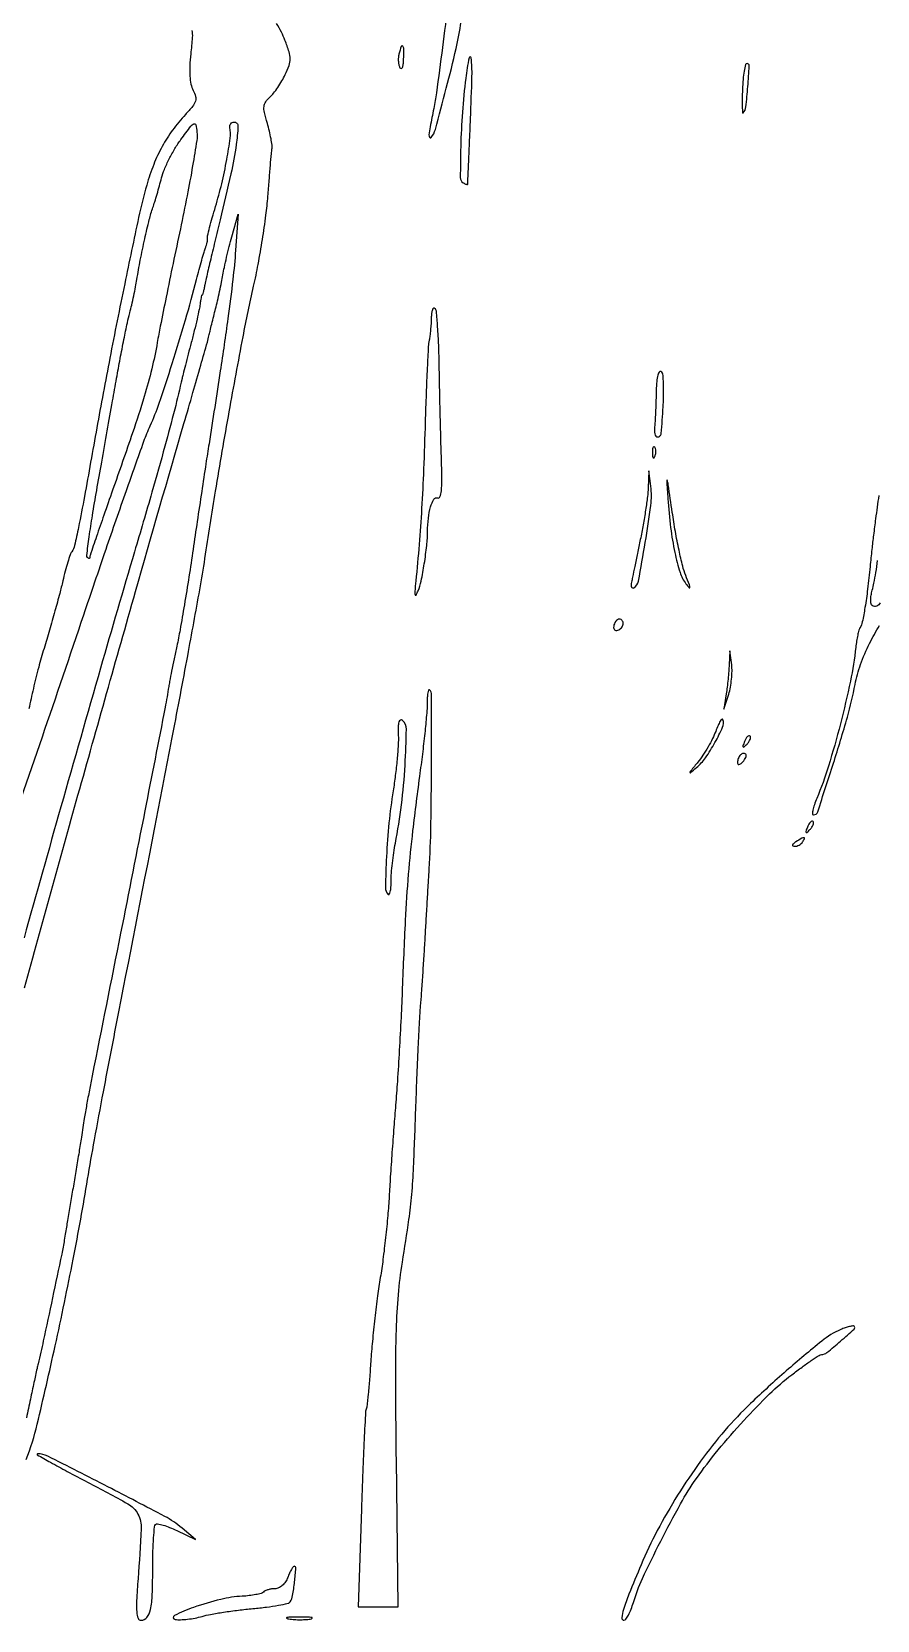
# Model space of a CAD drawing. Extents: x 0 to 848, y 0 to 1200.
# Drawn here: x 385.1 to 573.1, y 0 to 353.1 of the extents above; entities that cross this region are included whole.
import ezdxf

# ---------------------------------------------------------------- set-up
doc = ezdxf.new("R2010")
doc.units = 0

msp = doc.modelspace()

# ---------------------------------------------------------------- linework, layer by layer
for points in [[(477.693215, 359.778338, -0.001886), (476.404223, 349.53804, -0.001185), (475.079107, 339.508318, -0.017429), (474.481995, 336, 0.002771), (473.669597, 331.948554, 0.024339), (473.407692, 330.138349, 0.171042), (473.542364, 329.596919, 0.493249), (473.869507, 329.573409, 0.115585), (474.833732, 331.355644, 0.002781), (477.269048, 340.502374, 0.00654), (479.450929, 349.357983, 0.02184), (480.550548, 355.239789, -0.01888)], [(383.846315, 35.75, 0.035804), (386.313377, 43.573704, 0.004453), (390.294813, 60.970874, 0.005624), (394.301533, 80.257827, 0.007329), (397.510367, 98, -0.003976), (399.037024, 106.77681, -0.002222), (401.026923, 117.432724, -0.000896), (404.457834, 135.190714, -0.000086), (412.913618, 178.5, 0.001056), (416.479706, 196.955266, 0.00126), (419.760311, 214.365625, 0.001085), (422.457392, 229.057588, 0.008255), (423.59824, 236, -0.004766), (425.953763, 250.986876, -0.002917), (429.0034, 268.619197, -0.002832), (432.083806, 285.285987, -0.008741), (434.426031, 296.5, 0.009711), (435.432974, 301.368189, 0.006711), (436.39109, 306.9125, 0.00677), (437.168634, 312.268714, 0.013764), (437.606408, 316.5, -0.001052), (437.883202, 320.056469, -0.001388), (438.151311, 323.296875, -0.000998), (438.389024, 326.012204, -0.013541), (438.504522, 327, 0.066802), (438.512947, 327.836622, 0.013891), (438.291253, 329.292479, 0.014355), (437.935654, 330.980674, 0.013114), (437.474191, 332.697799, -0.014343), (436.824245, 335.14021, -0.082294), (436.734623, 336.4723, -0.128745), (437.103137, 337.472151, -0.056568), (438.042779, 338.538714, 0.041568), (438.850941, 339.402496, 0.017603), (439.791499, 340.682107, 0.017274), (440.705311, 342.126445, 0.021628), (441.44627, 343.528016, 0.026593), (442.28878, 345.578273, 0.085992), (442.529968, 347.02534, 0.073306), (442.288767, 348.592037, 0.015912), (441.397202, 351.187101, 0.026692), (440.596148, 352.999744, 0.020764), (439.541951, 354.879934, 0.021191)], [(420.653157, 353.316143, -0.085931), (420.791162, 351.816063, -0.008239), (420.437528, 348.150592, 0.016645), (420.223587, 345.460807, 0.028211), (420.2469, 343.202457, 0.034142), (420.494737, 341.377615, 0.072163), (420.979686, 340.037956, -0.059371), (421.50538, 338.693747, -0.142078), (421.475601, 337.633351, -0.093372), (420.850225, 336.479151, -0.017129), (419.249496, 334.642993, 0.029979), (416.420456, 331.224454, 0.032302), (414.096642, 327.573308, 0.031269), (412.202204, 323.546142, 0.024933), (410.658594, 319, 0.016309), (408.859153, 311.798566, 0.00238), (405.752803, 297.042578, 0.002845), (402.455878, 280.527125, 0.003447), (399.558927, 265, -0.000603), (396.808248, 249.777116, -0.005035), (395.485571, 242.901124, -0.007433), (394.606518, 238.875216, -0.098758), (393.981269, 237.5, 0.07371), (393.634913, 236.828896, 0.008121), (393.100572, 235.178125, 0.009772), (392.531711, 233.179276, 0.007758), (391.993306, 231, -0.00822), (391.309095, 228.2415, -0.00293), (390.244419, 224.325, -0.002906), (389.02578, 220.040354, -0.003427), (387.821099, 216, 0.009501), (386.628436, 211.814972, 0.006776), (385.446102, 207.0875, 0.006844), (384.441162, 202.547348, 0.014496)], [(378.080705, 169.204579, 0.002594), (396.670549, 223.5, -0.001403), (401.609168, 238.037174, -0.001918), (406.143923, 251.1, -0.001245), (410.022537, 262.048685, -0.02234), (411.431632, 265.5, 0.025915), (413.42122, 270.474386, 0.005582), (416.31842, 279.290821, 0.006089), (419.277225, 289.057673, 0.008123), (421.711038, 298, -0.003418), (422.291745, 300.215704, -0.003915), (422.877754, 302.325, -0.003538), (423.401336, 304.106216, -0.022255), (423.714961, 305, 0.021773), (423.935154, 305.625589, 0.022108), (424.098841, 306.264806, 0.02255), (424.191082, 306.831385, 0.079276), (424.175646, 307.199339, -0.108617), (424.183626, 307.690812, -0.003838), (424.637731, 309.544066, -0.006951), (425.224822, 311.734475, -0.004792), (425.947925, 314.199339, 0.015134), (427.326352, 319.285168, 0.013451), (428.455516, 324.648407, 0.011339), (429.216181, 329.424774, 0.081471), (429.152615, 331.75, -0.093659), (429.151116, 332.226993, -0.115732), (429.329466, 332.632812, -0.121687), (429.660997, 332.903166, -0.110931), (430.092087, 333, -0.426921), (430.939656, 332.115012, -0.024738), (430.554436, 327.969353, -0.019304), (429.372803, 321.502349, -0.005119), (426.984671, 311.282857, 0.000952), (425.809655, 306.437276, 0.001229), (424.750291, 301.98391, 0.000929), (423.878421, 298.247184, 0.010886), (423.57305, 296.782857, -0.008011), (423.395785, 295.907682, -0.012981), (423.213979, 295.170589, -0.006657), (423.040425, 294.569529, -0.330386), (422.946687, 294.5, 0.342292), (422.858058, 294.431274, 0.008925), (422.73452, 293.9125, 0.01519), (422.613303, 293.266747, 0.009335), (422.507982, 292.5, -0.022944), (422.317871, 291.349169, -0.003902), (421.838307, 289.178125, -0.004252), (421.232945, 286.635207, -0.003776), (420.560724, 284, 0.000785), (419.881228, 281.401285, 0.000959), (419.254241, 278.96875, 0.0008), (418.734184, 276.921294, 0.006829), (418.515082, 276, -0.00766), (416.877905, 269.166437, -0.004342), (414.697196, 260.940866, -0.003403), (411.812585, 250.703092, -0.001597), (407.949543, 237.5, 0.001779), (400.388228, 211.622056, 0.001066), (391.578902, 180.823114, 0.001022), (383.368609, 151.658505, 0.003426)], [(383.441036, 140.575808, -0.000721), (395.372861, 183.359919, -0.000973), (408.16554, 228.637426, -0.001713), (418.93899, 266, 0.00069), (420.929323, 272.849885, 0.00098), (422.678817, 278.946875, 0.000546), (424.141569, 284.103901, 0.014334), (424.493036, 285.5, -0.00437), (424.731642, 286.534439, -0.001351), (425.108642, 288.0875, -0.001351), (425.539601, 289.821896, -0.001486), (425.966698, 291.5, 0.005858), (426.404729, 293.286269, 0.003844), (426.869243, 295.353125, 0.003867), (427.290576, 297.372953, 0.007423), (427.591812, 299, -0.010841), (427.917014, 300.691811, -0.004627), (428.421873, 302.940625, -0.004575), (429.004568, 305.329555, -0.005998), (429.582859, 307.5), (430.979504, 312.5), (430.413847, 304.5, -0.011659), (429.803952, 298.024451, -0.004856), (428.692692, 289.317117, -0.003577), (427.005934, 277.668476, -0.001372), (424.501052, 261.5, 0.001277), (423.810171, 257.046151, 0.000497), (422.87673, 250.884375, 0.000492), (421.879263, 244.210824, 0.000611), (420.964959, 238, -0.002843), (420.044472, 231.935206, -0.002607), (419.028986, 225.703125, -0.002604), (418.064819, 220.151169, -0.008553), (417.346476, 216.5, 0.001588), (416.749334, 213.673344, 0.00182), (416.197207, 210.96875, 0.001638), (415.74479, 208.671624, 0.010429), (415.543279, 207.5, -0.010984), (414.749847, 202.917292, -0.000223), (410.235303, 179.920893, -0.000517), (404.855137, 152.728152, -0.000326), (398.521968, 121, 0.002611), (397.905282, 117.835249, 0.002301), (397.294512, 114.528125, 0.002311), (396.771259, 111.540842, 0.00699), (396.452792, 109.5, -0.00395), (396.13476, 107.37732, -0.001078), (395.598973, 104.03125, -0.00109), (394.974877, 100.239059, -0.001135), (394.342426, 96.5, 0.000386), (393.71675, 92.834351, 0.000418), (393.112997, 89.2625, 0.000393), (392.600216, 86.198608, 0.002025), (392.324373, 84.5, -0.012299), (391.754762, 81.396785, -0.000663), (389.699134, 71.630687, -0.001005), (387.659726, 62.099563, -0.005599), (386.497907, 57, 0.005233), (386.265695, 55.984187, 0.000301), (385.586993, 52.85625, 0.000458), (384.784664, 49.131277, 0.000337), (383.901691, 45, -0.010548)], [(573.415943, 250, 0.001008), (572.711095, 244.799798, 0.002934), (572.252485, 241.2035, 0.003544), (571.885584, 237.995691, 0.002158), (571.495311, 234.200692, -0.005884), (570.941573, 229.183859, -0.010532), (570.351537, 225.078994, -0.009643), (569.763233, 221.90217, -0.087335), (569.246145, 220.594755, 0.072036), (569.007742, 220.041747, 0.012822), (568.741978, 218.944159, 0.013628), (568.49674, 217.631285, 0.011915), (568.3107, 216.246903, -0.024063), (567.111471, 208.713954, -0.011707), (564.895768, 199.225397, -0.011707), (562.238084, 189.850038, -0.024039), (559.637747, 182.675431, 0.016951), (559.103987, 181.265428, 0.031012), (558.780944, 180.079658, 0.037028), (558.6687, 179.220794, 0.430692), (558.877478, 179, 0.323873), (559.844072, 179.699478, 0.002024), (563.344186, 190.481234, 0.00808), (566.438944, 200.713913, 0.022645), (568.162245, 208, -0.0399), (569.369534, 212.418448, -0.028955), (571.376621, 217.108296, -0.022954), (573.5941, 221.089687, -0.250744)], [(573.73702, 226.113391, -0.466756), (571.959867, 225.524804, -0.214992), (571.700564, 225.909009, -0.044648), (571.633101, 226.740965, -0.039491), (571.725747, 227.799939, -0.028281), (571.988459, 228.959757, 0.022843), (572.355921, 230.503937, 0.006871), (572.774561, 232.882759, 0.00687), (573.171357, 235.567758, 0.007407)], [(369.467969, 153.370812, -0.000009), (367.881956, 149.085486, -0.000005), (365.968828, 143.916774, -0.000005), (364.045616, 138.721157, -0.000009), (362.425914, 134.345866, -0.005393)], [(587.44414, 109.5, 0.00001), (587.681304, 113.764783, 0.000005), (587.985304, 119.234375, 0.000005), (588.302319, 124.940121, 0.000007), (588.583331, 130, -0.005935)]]:
    msp.add_lwpolyline(points, format="xyb")
for points in [[(466.739199, 348.110698, 0.044862), (466.603503, 347.301342, 0.037844), (466.602808, 346.432479, 0.039475), (466.726436, 345.634805, 0.080398), (466.968681, 345.050675, 0.294465), (467.248059, 344.917617, 0.265289), (467.50671, 345.11298, 0.072039), (467.69784, 345.82731, 0.022301), (467.77923, 346.939977, 0.008367), (467.806216, 349.248283, 0.182307), (467.568263, 349.869697, 0.57723), (467.241289, 349.80254, 0.016358)], [(481.583455, 342.75, 0.012319), (480.838384, 335.170135, 0.012321), (480.46759, 327.56308, 0.005369), (480.375473, 320.651305, 0.260624), (481.023484, 319.485486, 0.022881), (481.400106, 319.275896, 0.044168), (481.721023, 319.150024, 0.069223), (481.945143, 319.116774, 0.391699), (482.026807, 319.190983, 0.010937), (482.042831, 319.438459, 0.000019), (482.220621, 323.595164, 0.000147), (482.418787, 328.26467, 0.000091), (482.648957, 333.75, 0.003847), (482.970837, 343.196606, 0.036067), (482.78499, 347.257174, 0.853355), (482.31529, 347.276009, 0.018847)], [(543.110545, 340.272752, 0.00657), (543.051457, 338.108462, 0.012524), (543.070414, 336.368075, 0.009986), (543.142777, 335.075176, 0.663589), (543.299306, 335.022752, 0.154075), (543.890862, 336.360002, 0.008939), (544.310555, 340.866398, 0.006029), (544.602325, 345.496714, 0.429193), (544.124012, 346, 0.345626), (543.805221, 345.74974, 0.016142), (543.50383, 344.317621, 0.020887), (543.255715, 342.468381, 0.012794)], [(418.130345, 309.24266, 0.0012), (416.514807, 301.590364, 0.001281), (414.971473, 294.096281, 0.001215), (413.676597, 287.64581, 0.005994), (412.999259, 284, -0.016642), (411.779045, 278.13089, -0.013867), (410.104226, 271.983715, -0.009058), (407.500427, 263.906486, -0.002426), (403.066483, 251.162041, 0.001186), (401.124372, 245.624175, 0.001874), (399.488279, 240.865862, 0.000422), (398.0723, 236.68536, 0.081615), (398, 236.245374, -0.115916), (397.958155, 236.067302, -0.254901), (397.847031, 235.989631, -0.169409), (397.67929, 236.027985, -0.056305), (397.479254, 236.187413, -0.232749), (397.316262, 236.666322, -0.001847), (397.867182, 240.783992, -0.006169), (398.582485, 245.547939, -0.003866), (399.531122, 251.10408, 0.000157), (400.652082, 257.388187, 0.000115), (401.894556, 264.375473, 0.000116), (403.069799, 271.002362, 0.000255), (403.964248, 276.067743, -0.002885), (404.753127, 280.401982, -0.002968), (405.584846, 284.686311, -0.00287), (406.349387, 288.392742, -0.012575), (406.868548, 290.567743, 0.007231), (407.308642, 292.327971, 0.004704), (407.768381, 294.373024, 0.00473), (408.179437, 296.377525, 0.008974), (408.466061, 298, -0.008893), (409.225994, 302.305801, -0.006654), (410.210418, 307.02183, -0.006394), (411.224294, 311.315578, -0.023247), (412.028737, 314, 0.009721), (412.437893, 315.24216, 0.00382), (412.955242, 316.96879, 0.003779), (413.486355, 318.844577, 0.004707), (413.950268, 320.595881, -0.036734), (414.580669, 322.479423, -0.017911), (415.643022, 324.782307, -0.01766), (416.92498, 327.110303, -0.02438), (418.247044, 329.095881, -0.003293), (420.477219, 332.074026, -0.122928), (421.130631, 332.598985, -0.478989), (421.541425, 332.394838, -0.025426), (421.817131, 330.74266, -0.067279), (421.780367, 328.890345, -0.003907), (420.864954, 323.289632, -0.005875), (419.640965, 316.622964, -0.004284)], [(473.923489, 289.416667, -0.010083), (473.864853, 288.153632, -0.007612), (473.751388, 286.769271, -0.007703), (473.604879, 285.471401, -0.017628), (473.445056, 284.5, 0.035954), (473.267915, 283.106493, 0.001664), (473.023403, 278.338392, 0.002753), (472.782989, 272.671764, 0.001972), (472.574041, 266.332823, -0.002786), (472.211155, 255.842912, -0.004763), (471.776044, 247.09174, -0.00534), (471.217181, 239.107931, -0.005073), (470.479679, 231, 0.00428), (470.260975, 228.637154, 0.078684), (470.315974, 227.888247, 0.680377), (470.530392, 227.856811, 0.030204), (470.996698, 228.795366, 0.049776), (471.674198, 230.975871, 0.010974), (472.375765, 234.834925, 0.012037), (472.919949, 238.877384, 0.026233), (473.099025, 242, -0.027323), (473.276173, 244.975615, -0.042979), (473.784501, 247.483269, -0.057135), (474.492293, 249.157108, -0.371782), (475.286778, 249.442358, 0.414119), (475.84933, 249.692262, 0.064657), (476.167249, 251.00058, 0.029627), (476.290394, 253.461106, 0.006345), (476.196633, 257.737856, -0.001851), (476.06633, 261.952582, -0.000827), (475.92456, 267.500138, -0.000819), (475.793934, 273.367946, -0.001111), (475.696432, 278.666868, 0.005658), (475.566715, 283.383895, 0.008587), (475.337164, 287.479972, 0.004094), (475.055997, 290.928829, 0.175743), (474.749799, 291.583534, 0.372532), (474.460803, 291.604433, 0.142313), (474.197778, 291.256309, 0.059656), (474.005004, 290.485755, 0.024942)], [(523.916667, 272.809017, -0.003578), (523.866439, 270.611424, -0.0035), (523.784508, 268.398586, -0.003448), (523.68561, 266.457468, -0.013165), (523.583786, 265.25, 0.034909), (523.548709, 264.387979, 0.056197), (523.652201, 263.660937, 0.077618), (523.866689, 263.165547, 0.257279), (524.167119, 263, 0.087341), (524.489757, 263.056792, 0.087717), (524.77307, 263.220312, 0.09163), (524.973815, 263.463742, 0.107043), (525.060352, 263.75, 0.00566), (525.468994, 269.664947, 0.016148), (525.573624, 273.789349, 0.01547), (525.46352, 276.695525, 0.24165), (524.9649, 277.521693, 0.444709), (524.569983, 277.406714, 0.057996), (524.245469, 276.473708, 0.035625), (524.01378, 274.915905, 0.015184)], [(523.078947, 259.416667, 0.018894), (523.137993, 258.670344, 0.168741), (523.279315, 258.37858, 0.470617), (523.461564, 258.395823, 0.054073), (523.683114, 258.8125, 0.051402), (523.839148, 259.359369, 0.05415), (523.876576, 259.916927, 0.060344), (523.797407, 260.402231, 0.126455), (523.604167, 260.729167, 0.296942), (523.385309, 260.77538, 0.208169), (523.200665, 260.592839, 0.077125), (523.089945, 260.112848, 0.028489)], [(522.160037, 251.707842, -0.021061), (521.993779, 249.740106, -0.006341), (521.577349, 246.765451, -0.006342), (521.024974, 243.436971, -0.006848), (520.401151, 240.207842, 0.000224), (519.763399, 237.126383, 0.000273), (519.169481, 234.24227, 0.000228), (518.672361, 231.815893, 0.001933), (518.453425, 230.72329, 0.039306), (518.378532, 230.076754, 0.106028), (518.458386, 229.623835, 0.231115), (518.669242, 229.434847, 0.210551), (518.960227, 229.475419, 0.210934), (519.98508, 230.968795, 0.004924), (521.511229, 239.558973, 0.009804), (522.726032, 247.799048, 0.06188), (522.739425, 252.035085), (522.320074, 255.5)], [(526.523836, 249.279411, 0.014278), (527.140691, 242.844989, 0.021448), (528.078079, 237.284855, 0.023717), (529.235441, 232.88707, 0.088404), (530.55457, 230.360097, 0.016871), (531.281043, 229.482023, 0.702155), (531.441117, 229.545677, 0.084748), (531.323795, 230.121139, 0.003048), (530.495031, 232.218567, -0.035042), (529.823745, 234.297395, -0.008214), (529.003974, 237.864976, -0.008425), (528.195759, 242.00963, -0.008189), (527.519301, 246.218567, 0.000602), (526.625041, 252.37781, 0.042288), (526.388459, 253.388632, 0.880037), (526.26492, 253.365258, 0.001869)], [(514.63617, 221.494256, 0.052397), (514.482868, 220.921921, 0.094863), (514.4984, 220.438938, 0.143728), (514.674188, 220.122304, 0.197116), (514.972368, 220, 0.148325), (515.838067, 220.262587, 0.13568), (516.448285, 220.969556, 0.160177), (516.552555, 221.801327, 0.209036), (516.121097, 222.425158, 0.157716), (515.728896, 222.521435, 0.122565), (515.308894, 222.38409, 0.09613), (514.923314, 222.023704, 0.065363)], [(540.160037, 212.375, -0.007989), (540.063228, 210.93538, -0.004389), (539.901131, 209.176562, -0.004374), (539.705303, 207.394176, -0.00698), (539.503388, 205.875), (539.006776, 202.5), (540.058976, 205.854182, 0.030715), (540.433458, 207.367624, 0.020121), (540.6859, 209.147157, 0.020255), (540.791951, 210.907337, 0.036205), (540.715625, 212.354182), (540.320074, 215.5)], [(473, 203.717883, -0.021983), (472.908244, 201.631903, -0.003803), (472.531305, 197.697864, -0.00413), (472.015291, 193.084466, -0.003685), (471.404444, 188.301216, 0.003998), (469.778652, 175.506675, 0.009131), (468.806084, 165.826483, 0.008271), (468.134371, 155.559318, 0.002751), (467.482107, 140.5, -0.002811), (467.197755, 133.953025, -0.002046), (466.810788, 126.675, -0.002066), (466.386917, 119.773891, -0.004539), (465.992999, 114.5, 0.001943), (465.602173, 109.60945, 0.001288), (465.189832, 103.992818, 0.001296), (464.817499, 98.535022, 0.002524), (464.553668, 94.177679, -0.008241), (464.251202, 89.978663, -0.005067), (463.763516, 85.044721, -0.005079), (463.181905, 80.172662, -0.009045), (462.590122, 76.177679, 0.008532), (461.987323, 72.136934, 0.004525), (461.371298, 67.111568, 0.004501), (460.834003, 61.96011, 0.006958), (460.47192, 57.5, -0.002881), (460.189213, 53.626185, -0.004401), (459.895071, 50.269799, -0.001647), (459.607723, 47.391681, -0.111725), (459.451689, 46.929104, 0.125408), (459.301382, 46.440336, 0.000423), (458.999693, 40.157672, 0.002278), (458.696063, 33.031054, 0.001422), (458.402134, 24.679104), (457.700917, 3), (462.125649, 3), (466.55038, 3), (466.160042, 35.806584, -0.001997), (466.017236, 53.876265, -0.008673), (466.161225, 64.590514, -0.014179), (466.621118, 72.357617, -0.017494), (467.507293, 79.556584, 0.003203), (468.952567, 89.05126, 0.014343), (469.603495, 94.638998, 0.011585), (469.995931, 100.75131, 0.001593), (470.477577, 113.5, -0.001487), (470.738613, 120.448453, -0.001571), (471.036615, 127.26875, -0.001499), (471.329538, 133.145257, -0.007144), (471.554944, 136.5, 0.002578), (471.778572, 139.428273, 0.001074), (472.051429, 143.38125, 0.001063), (472.325491, 147.615021, 0.001376), (472.557952, 151.5, -0.000228), (472.783537, 155.421016, -0.000168), (473.036947, 159.765625, -0.00017), (473.279424, 163.875059, -0.000379), (473.46725, 167, 0.010914), (473.841907, 176.610397, 0.003729), (473.976942, 190.560152, 0.00059), (473.992722, 205.722622, 0.198876), (473.55559, 206.777743, 0.539165), (473.342388, 206.733731, 0.049699), (473.163205, 206.10809, 0.030448), (473.039056, 205.067457, 0.014467)], [(466.58554, 196.696581, -0.024768), (466.561788, 194.538432, -0.007906), (466.316835, 191.336072, -0.007868), (465.930867, 187.772584, -0.008702), (465.443686, 184.341111, 0.014717), (464.519479, 177.216679, 0.012912), (463.966503, 169.732133, 0.006435), (463.725425, 162.857992, 0.204685), (464.339849, 161.326817, 0.496929), (464.591073, 161.361446, 0.073084), (464.806081, 161.923211, 0.037735), (464.95379, 162.940491, 0.017191), (465, 164.284112, -0.01907), (465.065838, 166.009662, -0.00878), (465.276551, 168.248704, -0.008682), (465.580834, 170.598883, -0.011898), (465.941452, 172.700779, 0.017865), (467.298218, 181.217316, 0.01634), (468.093026, 190.066281, 0.009394), (468.396948, 198.036493, 0.228191), (467.496665, 200.002768, 0.294316), (467.05026, 200.056712, 0.215673), (466.722468, 199.662567, 0.062929), (466.565804, 198.57614, 0.014011)], [(537.161589, 197.57032, -0.028476), (536.476806, 195.968164, -0.01578), (535.471187, 194.093703, -0.015695), (534.329375, 192.253535, -0.024344), (533.220343, 190.74965, 0.001402), (531.627747, 188.785418, 0.105704), (531.444848, 188.423442, 0.730761), (531.546807, 188.35868, 0.003734), (532.891607, 189.5, 0.061977), (534.891641, 191.70896, 0.026607), (537.004311, 195.087692, 0.021377), (538.703546, 198.492913, 0.18762), (538.784876, 200.145371, 0.517307), (538.549104, 200.216821, 0.087166), (538.17109, 199.799787, 0.037806), (537.68107, 198.874173, 0.016086)], [(543.564293, 195.293128, 0.008399), (543.21821, 194.336218, 0.286372), (543.270328, 194.111181, 0.400052), (543.463552, 194.106486, 0.011214), (544.124088, 194.733333, 0.043285), (544.558688, 195.246577, 0.063152), (544.837219, 195.768815, 0.082976), (544.927901, 196.220211, 0.20742), (544.806872, 196.526461, 0.278911), (544.538684, 196.59249, 0.120343), (544.210949, 196.395085, 0.070189), (543.866277, 195.940734, 0.036269)], [(542.666667, 192.333333, 0.063896), (542.411277, 192.002755, 0.039129), (542.195833, 191.558958, 0.038674), (542.048893, 191.07784, 0.054831), (542, 190.633333, 0.142677), (542.093678, 190.31173, 0.290264), (542.322581, 190.204271, 0.131573), (542.693024, 190.355562, 0.034019), (543.183333, 190.783333, 0.041736), (543.5985, 191.274266, 0.061283), (543.867292, 191.770833, 0.080535), (543.959631, 192.197768, 0.212536), (543.85, 192.483333, 0.128169), (543.601612, 192.629018, 0.100736), (543.289271, 192.652396, 0.089268), (542.96028, 192.549128, 0.075941)], [(557.564293, 176.293128, 0.008399), (557.21821, 175.336218, 0.286372), (557.270328, 175.111181, 0.400052), (557.463552, 175.106486, 0.011214), (558.124088, 175.733333, 0.043285), (558.558688, 176.246577, 0.063152), (558.837219, 176.768815, 0.082976), (558.927901, 177.220211, 0.20742), (558.806872, 177.526461, 0.278911), (558.538684, 177.59249, 0.120343), (558.210949, 177.395085, 0.070189), (557.866277, 176.940734, 0.036269)], [(555, 173, 0.027275), (554.445888, 172.597454, 0.147021), (554.239151, 172.292684, 0.37991), (554.327599, 172.095709, 0.102799), (554.690983, 172.015313, 0.074131), (555.192374, 172.083483, 0.053889), (555.713662, 172.298248, 0.054031), (556.175433, 172.618541, 0.075854), (556.5, 173, 0.034464), (556.886554, 173.734105, 0.541951), (556.758161, 173.931144, 0.136158), (556.281145, 173.798791, 0.008108)], [(564.959434, 64.608143, 0.067356), (560.761339, 62.058405, 0.009145), (552.867049, 55.427873, 0.011358), (544.919055, 48.176262, 0.024457), (539.213665, 42.168184, 0.02055), (533.819626, 35.353615, 0.017617), (528.704475, 27.767272, 0.017757), (524.182614, 19.915241, 0.022084), (520.573036, 12.303949, 0.003384), (517.880578, 5.789039, 0.021422), (516.676566, 2.410007, 0.047485), (516.288976, 0.541718, 0.446708), (516.774325, 0, 0.246876), (517.195001, 0.221191, 0.028838), (517.76371, 1.159297, 0.029262), (518.346756, 2.434563, 0.019807), (518.865838, 3.946542, -0.03589), (520.879832, 9.25133, -0.009007), (524.928505, 17.577156, -0.009487), (529.357661, 25.889001, -0.026247), (532.883727, 31.5, -0.018297), (537.702255, 37.836782, -0.014149), (543.390086, 44.387422, -0.014435), (549.136913, 50.288221, -0.028481), (554.085047, 54.565442, -0.006036), (556.353118, 56.267489, -0.008771), (558.397819, 57.709287, -0.005061), (560.142845, 58.868858, -0.132572), (560.674044, 59.040641, 0.157804), (561.902176, 59.505989, 0.009755), (564.936891, 62.034867, 0.006834), (567.946012, 64.716453, 0.448431), (567.937396, 65.337414, 0.218753), (567.631084, 65.426526, 0.02314), (566.882194, 65.279476, 0.025201), (565.9645, 65.005069, 0.017591)], [(397.5, 30.70914, -0.008182), (406.448347, 25.891779, -0.1457), (408.705644, 23.569513, -0.133644), (409.416702, 20.331024, -0.006502), (408.722321, 9.25, 0.005249), (408.402176, 4.338287, 0.032046), (408.426278, 1.79646, 0.077042), (408.737562, 0.450848, 0.306512), (409.403916, 0, 0.233999), (410.68764, 0.635583, 0.10964), (411.485425, 2.36172, 0.045479), (411.897947, 5.681343, 0.008185), (412, 11.915121, -0.00665), (412.045207, 15.313959, -0.00996), (412.183248, 18.279148, -0.005342), (412.3747, 20.756623, -0.176187), (412.623822, 21.290488, -0.248861), (413.082078, 21.431032, -0.022919), (414.27646, 21.143731, -0.025327), (415.747591, 20.635665, -0.017014), (417.373822, 19.914886), (421.5, 17.915461), (418.5, 20.471426, 0.054812), (414.659463, 23.077132, 0.00315), (402.001713, 29.671998, 0.001614), (388.637246, 36.473963, 0.129447), (386.362044, 36.95914, 0.749716), (386.320028, 36.78503, 0.002398), (389.278225, 35.106348, 0.005462), (392.957345, 33.094355, 0.003005)], [(442, 9.5, -0.057116), (441.492505, 8.519044, -0.063065), (440.790203, 7.714255, -0.070214), (439.989321, 7.181335, -0.112202), (439.191418, 7, 0.035371), (438.426169, 6.945797, 0.033689), (437.663321, 6.784176, 0.035535), (437.009918, 6.547759, 0.092056), (436.598613, 6.265279, -0.129313), (436.08844, 5.967593, -0.018808), (434.909373, 5.687304, -0.020241), (433.459077, 5.46024, -0.016099), (431.879743, 5.329438, 0.048304), (427.112761, 4.623749, 0.022173), (421.083416, 2.838682, 0.03256), (416.819871, 1.049751, 0.732157), (416.956052, 0.181315, 0.045874), (418.146793, 0.110262, 0.019866), (419.731674, 0.224266, 0.01946), (421.419198, 0.480088, 0.024441), (422.956052, 0.853314, -0.026032), (424.831212, 1.30239, -0.007693), (427.74369, 1.795207, -0.007699), (431.040096, 2.249112, -0.008221), (434.277786, 2.590317, 0.009365), (437.295396, 2.915314, 0.013909), (439.921985, 3.322587, 0.008942), (442.067175, 3.756398, 0.202659), (442.570084, 4.113399, 0.095991), (443.100687, 5.513802, 0.014321), (443.529653, 8.51126, 0.00823), (443.831088, 11.607623, 0.438018), (443.469122, 12, 0.241854), (443.21677, 11.870352, 0.022584), (442.823635, 11.265625, 0.025042), (442.401842, 10.457833, 0.016956)], [(442.26375, 0.282419, 0.022548), (443.485188, 0.153707, 0.015659), (444.872547, 0.114038, 0.015827), (446.209518, 0.160023, 0.031163), (447.26375, 0.296069, 0.248898), (447.455688, 0.450815, 0.49082), (447.374351, 0.596853, 0.030832), (446.29708, 0.692368, 0.00738), (444.5, 0.713986, 0.006817), (442.711719, 0.684722, 0.040183), (441.780601, 0.581582, 0.720633), (441.761725, 0.438612, 0.075924)]]:
    msp.add_lwpolyline(points, format="xyb", close=True)

doc.saveas('drawing.dxf')
